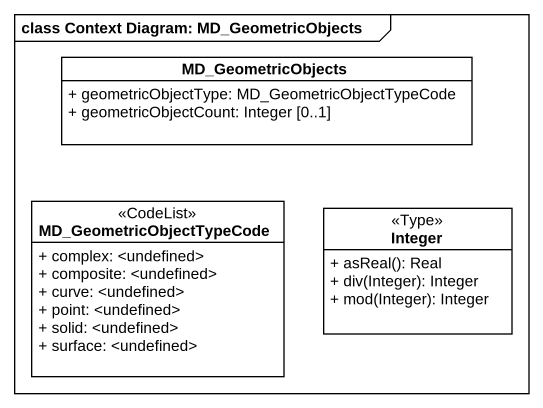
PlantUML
@startuml
mainframe class Context Diagram: MD_GeometricObjects
hide circle
hide empty members
skinparam classAttributeIconSize 0
class MD_GeometricObjects {
  + geometricObjectType: MD_GeometricObjectTypeCode
  + geometricObjectCount: Integer [0..1]
}
class MD_GeometricObjectTypeCode <<CodeList>> {
  + complex: <undefined>
  + composite: <undefined>
  + curve: <undefined>
  + point: <undefined>
  + solid: <undefined>
  + surface: <undefined>
}
class Integer <<Type>> {
  + asReal(): Real
  + div(Integer): Integer
  + mod(Integer): Integer
}
@enduml
